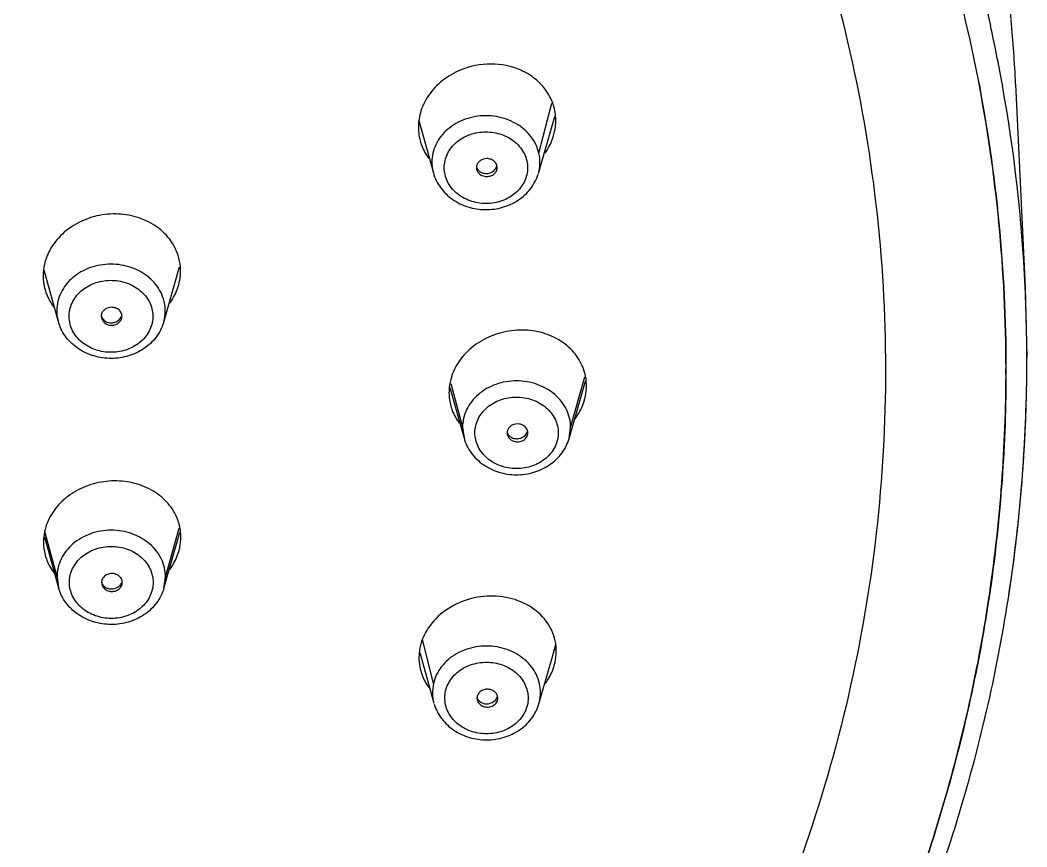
# Model space of a CAD drawing. Extents: x 881 to 2009, y 679 to 1506.
# Drawn here: x 1384.82 to 1409, y 1327.43 to 1347.27 of the extents above; entities that cross this region are included whole.
import ezdxf

# ---------------------------------------------------------------- set-up
doc = ezdxf.new("R2010")
doc.units = 0
doc.header["$LTSCALE"] = 10
doc.header["$MEASUREMENT"] = 0
doc.layers.add('1_1', color=7, linetype='CONTINUOUS')

msp = doc.modelspace()

# ---------------------------------------------------------------- linework, layer by layer
at = {"layer": '1_1', "color": 9, "linetype": 'Continuous'}
for p, q in [((1408.409, 1345.751), (1408.415, 1345.703)), ((1408.409, 1345.751), (1408.418, 1345.704)), ((1397.282, 1344.082), (1397.596, 1345.279)), ((1394.398, 1344.866), (1394.398, 1344.871)), ((1408.963, 1340.86), (1409.004, 1339.174)), ((1398.044, 1337.5), (1398.383, 1338.714)), ((1395.164, 1338.555), (1395.448, 1337.501)), ((1395.448, 1337.501), (1395.483, 1337.245)), ((1398.006, 1337.232), (1398.044, 1337.5)), ((1385.707, 1333.909), (1385.422, 1334.966)), ((1388.313, 1333.908), (1388.641, 1335.082)), ((1385.707, 1333.909), (1385.742, 1333.652)), ((1388.275, 1333.64), (1388.313, 1333.908)), ((1394.75, 1331.354), (1394.49, 1332.381)), ((1397.636, 1332.094), (1397.688, 1332.282))]:
    msp.add_line(p, q, dxfattribs=at)
at = {"layer": '1_1', "color": 7, "linetype": 'Continuous'}
for p, q in [((1408.734, 1345.74), (1408.963, 1340.86)), ((1394.398, 1344.866), (1394.747, 1343.608)), ((1397.27, 1343.597), (1397.663, 1344.964)), ((1394.418, 1344.425), (1394.431, 1344.375)), ((1394.737, 1343.648), (1394.747, 1343.608)), ((1396.28, 1343.735), (1396.28, 1343.736)), ((1385.392, 1341.278), (1385.735, 1340.04)), ((1388.268, 1340.028), (1388.65, 1341.357)), ((1385.419, 1340.808), (1385.43, 1340.768)), ((1385.735, 1340.04), (1385.745, 1340.007)), ((1387.268, 1340.166), (1387.268, 1340.167)), ((1388.263, 1340.014), (1388.268, 1340.028)), ((1398.006, 1337.231), (1398.402, 1338.611)), ((1395.146, 1338.46), (1395.484, 1337.243)), ((1396.517, 1337.369), (1396.517, 1337.368)), ((1388.275, 1333.64), (1388.66, 1334.98)), ((1385.404, 1334.871), (1385.742, 1333.652)), ((1386.775, 1333.777), (1386.775, 1333.776)), ((1397.282, 1330.864), (1397.688, 1332.275)), ((1394.425, 1332.092), (1394.76, 1330.881)), ((1397.651, 1331.788), (1397.669, 1331.854)), ((1395.794, 1331.001), (1395.794, 1331)), ((1397.283, 1330.867), (1397.296, 1330.918))]:
    msp.add_line(p, q, dxfattribs=at)
for centre, radius, start, end in [((1371.815, 1344.004), 36.959, 2.6919, 5.0774), ((1396.099, 1344.371), 1.843, 115.5847, 118.2218), ((1395.784, 1344.665), 1.405, 152.526, 157.9366), ((1396.456, 1344.865), 1.231, 4.7143, 13.0788), ((1395.966, 1343.737), 0.186, 164.9179, 194.6329), ((1386.739, 1341.101), 1.371, 155.9678, 156.5218), ((1387.444, 1341.255), 1.23, 4.8784, 17.4569), ((1386.603, 1341.136), 1.23, 173.385, 194.542), ((1386.6, 1341.136), 1.226, 194.5611, 195.5004), ((1387.334, 1341.279), 1.343, 334.872, 343.8829), ((1387.375, 1341.266), 1.301, 343.9512, 344.9717), ((1371.77, 1339.129), 37.233, 359.6381, 2.6636), ((1386.955, 1340.168), 0.186, 166.6951, 194.6329), ((1397.211, 1338.495), 1.213, 21.1622, 23.3631), ((1397.208, 1338.495), 1.216, 5.5693, 21.1246), ((1397.221, 1338.497), 1.202, 0.0674, 5.5348), ((1396.347, 1338.334), 1.225, 174.078, 180.0416), ((1396.334, 1338.335), 1.212, 180.1076, 195.4331), ((1397.124, 1338.509), 1.301, 344.0101, 344.8917), ((1396.7, 1337.368), 0.182, 173.1197, 179.7105), ((1396.707, 1337.367), 0.19, 163.3163, 173.0936), ((1396.813, 1337.462), 0.205, 334.3459, 343.6623), ((1386.677, 1334.727), 1.298, 158.4568, 159.2464), ((1387.478, 1334.863), 1.203, 21.1394, 23.3439), ((1387.474, 1334.863), 1.207, 5.6243, 21.0924), ((1387.483, 1334.864), 1.199, 0.0689, 5.5989), ((1386.59, 1334.744), 1.209, 173.9687, 180.045), ((1386.587, 1334.746), 1.206, 180.1018, 194.5011), ((1387.405, 1334.875), 1.277, 343.9621, 344.9183), ((1386.583, 1334.745), 1.202, 194.5206, 195.4762), ((1386.956, 1333.777), 0.18, 175.9058, 179.7262), ((1386.962, 1333.776), 0.187, 167.1822, 175.8734), ((1395.586, 1331.969), 1.186, 174.0141, 195.4269), ((1395.631, 1331.965), 1.231, 167.0112, 174.0519), ((1395.975, 1331), 0.181, 173.3589, 179.7108), ((1395.984, 1330.999), 0.19, 162.7115, 173.3184)]:
    msp.add_arc(centre, radius, start, end, dxfattribs=at)
at = {"layer": '1_1', "color": 9, "linetype": 'Continuous'}
for centre, radius, start, end in [((1371.396, 1339.067), 37.612, 10.2376, 12.4007), ((1371.659, 1338.867), 36.844, 0.0658, 10.9651), ((1371.655, 1339.113), 37.349, 2.7046, 10.1643), ((1396.343, 1343.863), 0.964, 343.984, 13.1157), ((1386.619, 1342.068), 1.495, 213.7502, 216.5542), ((1387.212, 1342.344), 1.759, 324.689, 325.3233), ((1372.064, 1339.134), 36.94, 359.5911, 0.0619), ((1371.888, 1338.871), 36.614, 359.8435, 0.0591), ((1371.908, 1339.137), 37.096, 355.6607, 359.5884), ((1371.898, 1338.871), 36.605, 359.6551, 359.8435), ((1371.699, 1339.154), 37.305, 351.2527, 355.6598), ((1387.256, 1335.955), 1.724, 324.2423, 324.8516), ((1386.6, 1335.685), 1.473, 214.7637, 216.2438), ((1395.689, 1331.137), 0.964, 167.0074, 195.4561)]:
    msp.add_arc(centre, radius, start, end, dxfattribs=at)
at = {"layer": '1_1', "color": 7, "linetype": 'Continuous'}
for points, knots in [([(1408.629, 1347.291), (1408.387, 1350.01), (1407.293, 1355.453), (1403.92, 1363.14), (1398.949, 1370.125), (1392.57, 1376.161), (1385.016, 1381.049), (1376.555, 1384.628), (1367.482, 1386.782), (1358.111, 1387.441), (1348.763, 1386.583), (1339.76, 1384.237), (1331.414, 1380.478), (1324.015, 1375.428), (1317.828, 1369.253), (1313.08, 1362.159), (1309.956, 1354.398), (1309.039, 1348.937), (1308.885, 1346.217)], [0, 0, 0, 0, 0.058147, 0.117164, 0.177537, 0.239517, 0.303127, 0.368165, 0.434243, 0.500845, 0.567391, 0.633308, 0.698098, 0.761407, 0.823071, 0.883159, 0.941969, 1, 1, 1, 1]), ([(1397.655, 1345.143), (1397.63, 1345.249), (1397.551, 1345.458), (1397.353, 1345.732), (1397.087, 1345.957), (1396.655, 1346.176), (1396.027, 1346.267), (1395.53, 1346.142), (1395.303, 1346.033)], [0, 0, 0, 0, 0.114449, 0.231049, 0.351738, 0.476704, 0.736095, 1, 1, 1, 1]), ([(1395.228, 1345.995), (1395.08, 1345.916), (1394.812, 1345.721), (1394.612, 1345.455), (1394.538, 1345.313)], [0, 0, 0, 0, 0.511015, 1, 1, 1, 1]), ([(1394.483, 1345.193), (1394.433, 1345.071), (1394.37, 1344.814), (1394.389, 1344.55), (1394.418, 1344.425)], [0, 0, 0, 0, 0.505764, 1, 1, 1, 1]), ([(1397.636, 1344.509), (1397.647, 1344.547), (1397.683, 1344.696), (1397.692, 1344.852), (1397.682, 1344.966)], [0, 0, 0, 0, 0.253455, 1, 1, 1, 1]), ([(1394.43, 1344.375), (1394.441, 1344.337), (1394.491, 1344.186), (1394.57, 1344.045), (1394.641, 1343.95)], [0, 0, 0, 0, 0.248501, 1, 1, 1, 1]), ([(1397.428, 1344.081), (1397.451, 1344.114), (1397.538, 1344.247), (1397.603, 1344.395), (1397.636, 1344.509)], [0, 0, 0, 0, 0.254957, 1, 1, 1, 1]), ([(1396.03, 1343.951), (1395.976, 1343.951), (1395.893, 1343.928), (1395.816, 1343.855), (1395.793, 1343.809), (1395.787, 1343.785)], [0, 0, 0, 0, 0.518615, 0.764961, 1, 1, 1, 1]), ([(1396.207, 1343.888), (1396.183, 1343.908), (1396.126, 1343.94), (1396.062, 1343.951), (1396.03, 1343.951)], [0, 0, 0, 0, 0.490766, 1, 1, 1, 1]), ([(1396.28, 1343.736), (1396.28, 1343.764), (1396.266, 1343.823), (1396.229, 1343.869), (1396.207, 1343.888)], [0, 0, 0, 0, 0.488622, 1, 1, 1, 1]), ([(1395.785, 1343.749), (1395.791, 1343.727), (1395.813, 1343.683), (1395.847, 1343.647), (1395.868, 1343.633)], [0, 0, 0, 0, 0.477818, 1, 1, 1, 1]), ([(1395.786, 1343.69), (1395.793, 1343.666), (1395.815, 1343.619), (1395.893, 1343.546), (1395.976, 1343.522), (1396.03, 1343.522)], [0, 0, 0, 0, 0.234976, 0.481386, 1, 1, 1, 1]), ([(1396.03, 1343.522), (1396.063, 1343.522), (1396.127, 1343.532), (1396.209, 1343.578), (1396.266, 1343.649), (1396.28, 1343.707), (1396.28, 1343.735)], [0, 0, 0, 0, 0.267255, 0.524665, 0.767651, 1, 1, 1, 1]), ([(1396.14, 1343.623), (1396.171, 1343.638), (1396.228, 1343.68), (1396.264, 1343.741), (1396.273, 1343.773)], [0, 0, 0, 0, 0.517195, 1, 1, 1, 1]), ([(1394.747, 1343.607), (1394.782, 1343.481), (1394.902, 1343.238), (1395.198, 1342.954), (1395.574, 1342.772), (1395.993, 1342.707), (1396.413, 1342.762), (1396.794, 1342.934), (1397.097, 1343.21), (1397.224, 1343.45), (1397.263, 1343.575)], [0, 0, 0, 0, 0.120528, 0.24398, 0.370767, 0.499771, 0.628835, 0.755769, 0.879393, 1, 1, 1, 1]), ([(1395.868, 1343.633), (1395.879, 1343.625), (1395.93, 1343.599), (1395.988, 1343.594), (1396.031, 1343.595)], [0, 0, 0, 0, 0.24156, 1, 1, 1, 1]), ([(1388.618, 1341.624), (1388.573, 1341.767), (1388.425, 1342.043), (1388.072, 1342.365), (1387.62, 1342.572), (1387.113, 1342.646), (1386.599, 1342.582), (1386.124, 1342.386), (1385.734, 1342.075), (1385.551, 1341.803), (1385.487, 1341.659)], [0, 0, 0, 0, 0.114911, 0.23462, 0.360342, 0.490382, 0.622627, 0.753254, 0.879518, 1, 1, 1, 1]), ([(1385.482, 1341.647), (1385.469, 1341.617), (1385.422, 1341.498), (1385.393, 1341.373), (1385.382, 1341.278)], [0, 0, 0, 0, 0.253456, 1, 1, 1, 1]), ([(1388.631, 1340.929), (1388.64, 1340.964), (1388.672, 1341.105), (1388.679, 1341.252), (1388.67, 1341.359)], [0, 0, 0, 0, 0.25282, 1, 1, 1, 1]), ([(1385.43, 1340.768), (1385.442, 1340.732), (1385.494, 1340.588), (1385.574, 1340.454), (1385.644, 1340.363)], [0, 0, 0, 0, 0.24789, 1, 1, 1, 1]), ([(1388.417, 1340.482), (1388.43, 1340.5), (1388.48, 1340.573), (1388.522, 1340.65), (1388.55, 1340.709)], [0, 0, 0, 0, 0.252326, 1, 1, 1, 1]), ([(1387.018, 1340.382), (1386.963, 1340.382), (1386.878, 1340.358), (1386.801, 1340.282), (1386.779, 1340.235), (1386.773, 1340.21)], [0, 0, 0, 0, 0.518983, 0.765163, 1, 1, 1, 1]), ([(1387.195, 1340.319), (1387.171, 1340.339), (1387.115, 1340.371), (1387.05, 1340.382), (1387.018, 1340.382)], [0, 0, 0, 0, 0.490766, 1, 1, 1, 1]), ([(1387.268, 1340.167), (1387.268, 1340.195), (1387.254, 1340.253), (1387.217, 1340.3), (1387.195, 1340.319)], [0, 0, 0, 0, 0.488622, 1, 1, 1, 1]), ([(1388.263, 1340.013), (1388.225, 1339.888), (1388.101, 1339.648), (1387.802, 1339.371), (1387.425, 1339.196), (1387.009, 1339.135), (1386.591, 1339.193), (1386.213, 1339.367), (1385.912, 1339.641), (1385.785, 1339.88), (1385.746, 1340.004)], [0, 0, 0, 0, 0.12053, 0.24401, 0.370791, 0.499758, 0.628783, 0.755712, 0.879361, 1, 1, 1, 1]), ([(1386.774, 1340.12), (1386.781, 1340.097), (1386.804, 1340.05), (1386.881, 1339.976), (1386.964, 1339.952), (1387.019, 1339.952)], [0, 0, 0, 0, 0.234976, 0.481386, 1, 1, 1, 1]), ([(1386.777, 1340.155), (1386.782, 1340.138), (1386.793, 1340.117), (1386.808, 1340.098), (1386.812, 1340.094)], [0, 0, 0, 0, 0.742786, 1, 1, 1, 1]), ([(1386.812, 1340.094), (1386.836, 1340.065), (1386.9, 1340.016), (1386.98, 1340.01), (1387.019, 1340.011)], [0, 0, 0, 0, 0.486929, 1, 1, 1, 1]), ([(1387.019, 1340.011), (1387.045, 1340.011), (1387.092, 1340.018), (1387.151, 1340.048), (1387.196, 1340.082), (1387.235, 1340.121), (1387.251, 1340.154), (1387.257, 1340.17)], [0, 0, 0, 0, 0.261334, 0.457598, 0.648136, 0.825513, 1, 1, 1, 1]), ([(1387.019, 1339.952), (1387.051, 1339.952), (1387.115, 1339.963), (1387.197, 1340.009), (1387.254, 1340.08), (1387.268, 1340.138), (1387.268, 1340.166)], [0, 0, 0, 0, 0.267255, 0.524665, 0.767651, 1, 1, 1, 1]), ([(1398.324, 1338.976), (1398.266, 1339.112), (1398.093, 1339.37), (1397.715, 1339.653), (1397.253, 1339.819), (1396.749, 1339.854), (1396.248, 1339.757), (1395.794, 1339.536), (1395.429, 1339.209), (1395.263, 1338.933), (1395.208, 1338.789)], [0, 0, 0, 0, 0.115199, 0.235515, 0.361574, 0.492003, 0.623996, 0.754253, 0.880002, 1, 1, 1, 1]), ([(1408.502, 1338.912), (1408.504, 1337.13), (1408.247, 1333.551), (1407.083, 1328.278), (1405.16, 1323.172), (1401.603, 1316.652), (1395.381, 1309.315), (1389.054, 1304.832), (1385.631, 1302.949)], [0, 0, 0, 0, 0.119681, 0.24001, 0.361557, 0.484859, 0.737563, 1, 1, 1, 1]), ([(1385.773, 1302.712), (1389.225, 1304.602), (1395.612, 1309.101), (1401.909, 1316.472), (1405.529, 1323.031), (1407.498, 1328.171), (1408.706, 1333.486), (1408.991, 1337.096), (1409.003, 1338.894)], [0, 0, 0, 0, 0.262143, 0.514778, 0.638135, 0.75978, 0.880208, 1, 1, 1, 1]), ([(1395.208, 1338.789), (1395.198, 1338.762), (1395.161, 1338.655), (1395.138, 1338.544), (1395.129, 1338.46)], [0, 0, 0, 0, 0.252981, 1, 1, 1, 1]), ([(1398.38, 1338.17), (1398.387, 1338.197), (1398.412, 1338.305), (1398.424, 1338.416), (1398.424, 1338.498)], [0, 0, 0, 0, 0.252865, 1, 1, 1, 1]), ([(1398.149, 1337.701), (1398.174, 1337.735), (1398.269, 1337.874), (1398.34, 1338.03), (1398.374, 1338.151)], [0, 0, 0, 0, 0.255277, 1, 1, 1, 1]), ([(1395.166, 1338.013), (1395.177, 1337.976), (1395.224, 1337.831), (1395.299, 1337.695), (1395.368, 1337.603)], [0, 0, 0, 0, 0.248575, 1, 1, 1, 1]), ([(1396.517, 1337.368), (1396.517, 1337.343), (1396.528, 1337.293), (1396.587, 1337.204), (1396.665, 1337.166), (1396.719, 1337.157)], [0, 0, 0, 0, 0.235681, 0.480484, 1, 1, 1, 1]), ([(1396.816, 1337.579), (1396.755, 1337.589), (1396.657, 1337.574), (1396.562, 1337.5), (1396.533, 1337.448), (1396.525, 1337.422)], [0, 0, 0, 0, 0.517566, 0.765186, 1, 1, 1, 1]), ([(1396.531, 1337.356), (1396.534, 1337.351), (1396.544, 1337.329), (1396.558, 1337.308), (1396.571, 1337.295)], [0, 0, 0, 0, 0.2447, 1, 1, 1, 1]), ([(1396.719, 1337.23), (1396.747, 1337.226), (1396.805, 1337.229), (1396.909, 1337.265), (1396.975, 1337.325), (1396.998, 1337.373)], [0, 0, 0, 0, 0.257441, 0.516782, 1, 1, 1, 1]), ([(1396.719, 1337.157), (1396.755, 1337.151), (1396.828, 1337.153), (1396.928, 1337.194), (1396.999, 1337.269), (1397.017, 1337.335), (1397.017, 1337.367)], [0, 0, 0, 0, 0.266428, 0.525584, 0.769211, 1, 1, 1, 1]), ([(1396.919, 1337.538), (1396.912, 1337.543), (1396.879, 1337.562), (1396.843, 1337.574), (1396.816, 1337.579)], [0, 0, 0, 0, 0.246663, 1, 1, 1, 1]), ([(1397.017, 1337.367), (1397.017, 1337.4), (1396.998, 1337.469), (1396.949, 1337.519), (1396.919, 1337.538)], [0, 0, 0, 0, 0.485408, 1, 1, 1, 1]), ([(1395.483, 1337.245), (1395.518, 1337.118), (1395.639, 1336.872), (1395.938, 1336.586), (1396.318, 1336.405), (1396.74, 1336.341), (1397.163, 1336.401), (1397.545, 1336.579), (1397.847, 1336.861), (1397.97, 1337.106), (1398.006, 1337.232)], [0, 0, 0, 0, 0.120549, 0.244068, 0.37094, 0.500018, 0.629092, 0.755955, 0.879462, 1, 1, 1, 1]), ([(1396.571, 1337.295), (1396.58, 1337.285), (1396.623, 1337.251), (1396.678, 1337.236), (1396.719, 1337.23)], [0, 0, 0, 0, 0.23987, 1, 1, 1, 1]), ([(1388.583, 1335.34), (1388.524, 1335.476), (1388.352, 1335.733), (1387.978, 1336.021), (1387.517, 1336.192), (1387.014, 1336.235), (1386.514, 1336.147), (1386.059, 1335.936), (1385.692, 1335.618), (1385.525, 1335.346), (1385.469, 1335.204)], [0, 0, 0, 0, 0.115501, 0.236368, 0.363087, 0.493928, 0.625961, 0.755843, 0.880883, 1, 1, 1, 1]), ([(1385.463, 1335.187), (1385.453, 1335.162), (1385.418, 1335.059), (1385.396, 1334.952), (1385.387, 1334.872)], [0, 0, 0, 0, 0.252737, 1, 1, 1, 1]), ([(1388.638, 1334.543), (1388.645, 1334.57), (1388.67, 1334.675), (1388.681, 1334.785), (1388.681, 1334.866)], [0, 0, 0, 0, 0.252611, 1, 1, 1, 1]), ([(1388.416, 1334.089), (1388.44, 1334.122), (1388.531, 1334.256), (1388.599, 1334.407), (1388.632, 1334.523)], [0, 0, 0, 0, 0.255121, 1, 1, 1, 1]), ([(1385.424, 1334.424), (1385.434, 1334.388), (1385.482, 1334.241), (1385.559, 1334.105), (1385.628, 1334.012)], [0, 0, 0, 0, 0.248044, 1, 1, 1, 1]), ([(1387.09, 1333.984), (1387.057, 1333.991), (1386.988, 1333.995), (1386.891, 1333.965), (1386.815, 1333.904), (1386.787, 1333.847), (1386.78, 1333.817)], [0, 0, 0, 0, 0.263019, 0.521972, 0.767722, 1, 1, 1, 1]), ([(1387.19, 1333.938), (1387.183, 1333.943), (1387.152, 1333.964), (1387.117, 1333.977), (1387.09, 1333.984)], [0, 0, 0, 0, 0.246186, 1, 1, 1, 1]), ([(1386.775, 1333.776), (1386.775, 1333.753), (1386.782, 1333.721), (1386.795, 1333.692), (1386.799, 1333.685)], [0, 0, 0, 0, 0.745018, 1, 1, 1, 1]), ([(1386.779, 1333.786), (1386.78, 1333.778), (1386.79, 1333.745), (1386.809, 1333.714), (1386.827, 1333.694)], [0, 0, 0, 0, 0.236338, 1, 1, 1, 1]), ([(1386.961, 1333.627), (1386.992, 1333.62), (1387.057, 1333.618), (1387.144, 1333.652), (1387.222, 1333.7), (1387.254, 1333.752), (1387.264, 1333.779)], [0, 0, 0, 0, 0.25936, 0.519261, 0.763671, 1, 1, 1, 1]), ([(1386.961, 1333.569), (1386.998, 1333.56), (1387.074, 1333.558), (1387.179, 1333.598), (1387.256, 1333.674), (1387.275, 1333.743), (1387.275, 1333.775)], [0, 0, 0, 0, 0.265889, 0.525589, 0.769583, 1, 1, 1, 1]), ([(1387.275, 1333.775), (1387.275, 1333.806), (1387.259, 1333.87), (1387.216, 1333.918), (1387.19, 1333.938)], [0, 0, 0, 0, 0.486946, 1, 1, 1, 1]), ([(1388.275, 1333.64), (1388.238, 1333.513), (1388.114, 1333.268), (1387.812, 1332.985), (1387.428, 1332.807), (1387.004, 1332.747), (1386.58, 1332.811), (1386.199, 1332.993), (1385.899, 1333.279), (1385.777, 1333.525), (1385.742, 1333.652)], [0, 0, 0, 0, 0.120532, 0.244049, 0.37093, 0.500015, 0.629095, 0.755968, 0.879474, 1, 1, 1, 1]), ([(1386.799, 1333.685), (1386.815, 1333.656), (1386.862, 1333.604), (1386.927, 1333.577), (1386.961, 1333.569)], [0, 0, 0, 0, 0.484703, 1, 1, 1, 1]), ([(1386.827, 1333.694), (1386.843, 1333.676), (1386.886, 1333.646), (1386.936, 1333.633), (1386.961, 1333.627)], [0, 0, 0, 0, 0.485568, 1, 1, 1, 1]), ([(1397.669, 1331.854), (1397.708, 1332.022), (1397.714, 1332.383), (1397.482, 1332.879), (1397.052, 1333.251), (1396.492, 1333.452), (1395.878, 1333.465), (1395.287, 1333.289), (1394.796, 1332.948), (1394.571, 1332.623), (1394.499, 1332.452)], [0, 0, 0, 0, 0.113902, 0.228765, 0.349337, 0.478597, 0.612739, 0.747507, 0.877677, 1, 1, 1, 1]), ([(1394.499, 1332.452), (1394.492, 1332.435), (1394.465, 1332.366), (1394.443, 1332.295), (1394.431, 1332.241)], [0, 0, 0, 0, 0.252318, 1, 1, 1, 1]), ([(1397.435, 1331.353), (1397.46, 1331.386), (1397.551, 1331.521), (1397.619, 1331.672), (1397.652, 1331.788)], [0, 0, 0, 0, 0.255923, 1, 1, 1, 1]), ([(1394.442, 1331.653), (1394.452, 1331.617), (1394.499, 1331.476), (1394.572, 1331.343), (1394.639, 1331.252)], [0, 0, 0, 0, 0.247234, 1, 1, 1, 1]), ([(1396.139, 1331.198), (1396.106, 1331.21), (1396.035, 1331.221), (1395.932, 1331.199), (1395.847, 1331.143), (1395.812, 1331.086), (1395.803, 1331.056)], [0, 0, 0, 0, 0.260284, 0.519669, 0.767031, 1, 1, 1, 1]), ([(1396.232, 1331.142), (1396.225, 1331.148), (1396.198, 1331.172), (1396.165, 1331.189), (1396.139, 1331.198)], [0, 0, 0, 0, 0.245463, 1, 1, 1, 1]), ([(1396.294, 1330.999), (1396.294, 1331.025), (1396.283, 1331.079), (1396.251, 1331.123), (1396.232, 1331.142)], [0, 0, 0, 0, 0.489922, 1, 1, 1, 1]), ([(1394.768, 1330.854), (1394.806, 1330.729), (1394.931, 1330.489), (1395.232, 1330.211), (1395.611, 1330.036), (1396.029, 1329.978), (1396.448, 1330.039), (1396.825, 1330.217), (1397.123, 1330.496), (1397.245, 1330.738), (1397.282, 1330.863)], [0, 0, 0, 0, 0.120629, 0.244279, 0.371224, 0.50028, 0.629265, 0.756033, 0.87947, 1, 1, 1, 1]), ([(1395.798, 1331.021), (1395.803, 1330.999), (1395.82, 1330.956), (1395.854, 1330.924), (1395.872, 1330.911)], [0, 0, 0, 0, 0.505312, 1, 1, 1, 1]), ([(1395.813, 1330.918), (1395.826, 1330.891), (1395.865, 1330.842), (1395.919, 1330.812), (1395.949, 1330.802)], [0, 0, 0, 0, 0.485579, 1, 1, 1, 1]), ([(1395.872, 1330.911), (1395.878, 1330.907), (1395.902, 1330.892), (1395.928, 1330.881), (1395.949, 1330.875)], [0, 0, 0, 0, 0.239583, 1, 1, 1, 1]), ([(1395.949, 1330.802), (1395.987, 1330.788), (1396.069, 1330.778), (1396.185, 1330.812), (1396.271, 1330.89), (1396.294, 1330.964), (1396.294, 1330.999)], [0, 0, 0, 0, 0.264339, 0.525159, 0.770142, 1, 1, 1, 1]), ([(1395.949, 1330.875), (1396, 1330.857), (1396.079, 1330.862), (1396.147, 1330.889), (1396.163, 1330.897)], [0, 0, 0, 0, 0.746765, 1, 1, 1, 1]), ([(1396.163, 1330.897), (1396.194, 1330.913), (1396.25, 1330.954), (1396.282, 1331.017), (1396.29, 1331.049)], [0, 0, 0, 0, 0.516397, 1, 1, 1, 1])]:
    msp.add_open_spline(points, degree=3, knots=knots, dxfattribs=at)
at = {"layer": '1_1', "color": 9, "linetype": 'Continuous'}
for points, knots in [([(1407.83, 1345.875), (1407.35, 1348.358), (1405.862, 1353.285), (1402.19, 1360.159), (1397.181, 1366.367), (1390.998, 1371.718), (1383.833, 1376.054), (1375.906, 1379.248), (1367.462, 1381.206), (1361.659, 1381.648), (1358.751, 1381.651)], [0, 0, 0, 0, 0.115585, 0.23338, 0.354112, 0.478106, 0.605282, 0.73519, 0.867081, 1, 1, 1, 1]), ([(1311.945, 1338.951), (1311.943, 1340.267), (1312.092, 1342.907), (1312.765, 1346.824), (1313.883, 1350.665), (1315.433, 1354.391), (1317.402, 1357.966), (1319.769, 1361.357), (1322.511, 1364.531), (1326.658, 1368.459), (1332.655, 1372.664), (1340.78, 1376.372), (1349.584, 1378.651), (1358.733, 1379.416), (1367.884, 1378.642), (1376.692, 1376.355), (1384.824, 1372.64), (1390.83, 1368.429), (1394.985, 1364.498), (1397.734, 1361.322), (1400.108, 1357.929), (1402.085, 1354.352), (1403.643, 1350.624), (1404.769, 1346.783), (1405.451, 1342.865), (1405.605, 1340.225), (1405.607, 1338.909)], [0, 0, 0, 0, 0.02886, 0.057821, 0.086962, 0.116375, 0.146131, 0.176287, 0.206881, 0.237936, 0.30135, 0.366425, 0.432753, 0.499756, 0.566777, 0.633154, 0.698306, 0.761811, 0.792913, 0.823555, 0.853754, 0.883548, 0.912994, 0.942159, 0.971134, 1, 1, 1, 1]), ([(1389.239, 1373.463), (1391.641, 1371.886), (1396.124, 1368.361), (1400.799, 1363.038), (1403.803, 1358.396), (1406.271, 1353.596), (1407.558, 1349.747), (1408.131, 1347.144)], [0, 0, 0, 0, 0.25983, 0.512533, 0.636505, 0.758978, 1, 1, 1, 1]), ([(1397.282, 1344.082), (1397.248, 1344.227), (1397.107, 1344.512), (1396.737, 1344.821), (1396.263, 1344.987), (1395.754, 1344.987), (1395.28, 1344.823), (1394.91, 1344.512), (1394.703, 1344.095), (1394.704, 1343.789), (1394.737, 1343.648)], [0, 0, 0, 0, 0.118402, 0.24366, 0.375405, 0.509683, 0.641293, 0.766381, 0.884626, 1, 1, 1, 1]), ([(1395.027, 1343.566), (1395.002, 1343.674), (1395.002, 1343.91), (1395.161, 1344.232), (1395.447, 1344.471), (1395.812, 1344.598), (1396.204, 1344.598), (1396.57, 1344.47), (1396.855, 1344.231), (1396.964, 1344.012), (1396.99, 1343.9)], [0, 0, 0, 0, 0.115379, 0.233609, 0.358681, 0.490297, 0.624578, 0.756317, 0.881584, 1, 1, 1, 1]), ([(1396.99, 1343.9), (1397.015, 1343.791), (1397.016, 1343.555), (1396.856, 1343.234), (1396.571, 1342.994), (1396.206, 1342.867), (1395.813, 1342.868), (1395.448, 1342.995), (1395.162, 1343.234), (1395.053, 1343.454), (1395.027, 1343.566)], [0, 0, 0, 0, 0.115379, 0.233609, 0.358681, 0.490297, 0.624577, 0.756317, 0.881584, 1, 1, 1, 1]), ([(1388.262, 1340.585), (1388.217, 1340.728), (1388.057, 1341.003), (1387.669, 1341.291), (1387.188, 1341.434), (1386.683, 1341.412), (1386.221, 1341.229), (1385.868, 1340.906), (1385.682, 1340.484), (1385.697, 1340.18), (1385.735, 1340.041)], [0, 0, 0, 0, 0.119264, 0.245535, 0.37784, 0.511972, 0.642852, 0.767016, 0.884634, 1, 1, 1, 1]), ([(1386.031, 1339.941), (1385.997, 1340.048), (1385.978, 1340.284), (1386.113, 1340.617), (1386.382, 1340.875), (1386.739, 1341.023), (1387.133, 1341.044), (1387.509, 1340.937), (1387.813, 1340.713), (1387.939, 1340.499), (1387.974, 1340.388)], [0, 0, 0, 0, 0.115494, 0.23286, 0.356684, 0.487407, 0.621609, 0.754118, 0.880607, 1, 1, 1, 1]), ([(1388.268, 1340.029), (1388.294, 1340.119), (1388.32, 1340.308), (1388.289, 1340.496), (1388.261, 1340.585)], [0, 0, 0, 0, 0.499913, 1, 1, 1, 1]), ([(1387.974, 1340.388), (1388.007, 1340.28), (1388.026, 1340.045), (1387.89, 1339.713), (1387.622, 1339.456), (1387.265, 1339.308), (1386.872, 1339.287), (1386.496, 1339.394), (1386.192, 1339.616), (1386.066, 1339.83), (1386.031, 1339.941)], [0, 0, 0, 0, 0.11547, 0.232848, 0.356689, 0.487397, 0.621576, 0.754084, 0.880583, 1, 1, 1, 1]), ([(1405.607, 1338.909), (1405.608, 1337.592), (1405.46, 1334.953), (1404.787, 1331.036), (1403.669, 1327.195), (1402.118, 1323.469), (1400.15, 1319.893), (1397.783, 1316.502), (1395.041, 1313.328), (1390.893, 1309.401), (1384.896, 1305.196), (1376.771, 1301.488), (1367.967, 1299.209), (1358.818, 1298.443), (1349.668, 1299.218), (1340.859, 1301.505), (1332.727, 1305.22), (1326.722, 1309.43), (1322.566, 1313.361), (1319.817, 1316.538), (1317.443, 1319.931), (1315.467, 1323.508), (1313.908, 1327.236), (1312.782, 1331.077), (1312.1, 1334.994), (1311.946, 1337.635), (1311.945, 1338.951)], [0, 0, 0, 0, 0.02886, 0.057821, 0.086962, 0.116375, 0.146131, 0.176287, 0.206881, 0.237936, 0.30135, 0.366425, 0.432753, 0.499756, 0.566777, 0.633154, 0.698306, 0.761811, 0.792913, 0.823555, 0.853754, 0.883548, 0.912994, 0.942159, 0.971134, 1, 1, 1, 1]), ([(1385.632, 1302.95), (1389.035, 1304.822), (1395.326, 1309.273), (1401.528, 1316.552), (1405.089, 1323.022), (1407.024, 1328.088), (1408.211, 1333.324), (1408.491, 1336.88), (1408.502, 1338.651)], [0, 0, 0, 0, 0.26241, 0.515127, 0.638446, 0.760013, 0.880332, 1, 1, 1, 1]), ([(1398.044, 1337.499), (1398.044, 1337.645), (1397.971, 1337.948), (1397.675, 1338.318), (1397.245, 1338.559), (1396.745, 1338.643), (1396.245, 1338.56), (1395.815, 1338.319), (1395.519, 1337.949), (1395.448, 1337.647), (1395.448, 1337.501)], [0, 0, 0, 0, 0.116187, 0.237771, 0.366597, 0.500251, 0.633829, 0.762482, 0.883896, 1, 1, 1, 1]), ([(1395.745, 1337.369), (1395.745, 1337.481), (1395.8, 1337.714), (1396.028, 1337.999), (1396.359, 1338.185), (1396.745, 1338.249), (1397.13, 1338.185), (1397.462, 1337.998), (1397.69, 1337.713), (1397.746, 1337.48), (1397.746, 1337.367)], [0, 0, 0, 0, 0.116119, 0.237527, 0.366171, 0.499749, 0.633391, 0.762205, 0.8838, 1, 1, 1, 1]), ([(1397.746, 1337.367), (1397.746, 1337.255), (1397.691, 1337.021), (1397.463, 1336.737), (1397.132, 1336.551), (1396.746, 1336.487), (1396.36, 1336.551), (1396.029, 1336.738), (1395.8, 1337.023), (1395.745, 1337.256), (1395.745, 1337.369)], [0, 0, 0, 0, 0.116118, 0.237527, 0.366172, 0.499748, 0.63339, 0.762205, 0.8838, 1, 1, 1, 1]), ([(1388.313, 1333.908), (1388.313, 1334.055), (1388.241, 1334.359), (1387.944, 1334.731), (1387.511, 1334.974), (1387.009, 1335.058), (1386.506, 1334.974), (1386.074, 1334.732), (1385.777, 1334.36), (1385.706, 1334.056), (1385.707, 1333.909)], [0, 0, 0, 0, 0.116196, 0.237781, 0.366606, 0.500256, 0.633837, 0.762493, 0.883894, 1, 1, 1, 1]), ([(1386.003, 1333.777), (1386.003, 1333.89), (1386.058, 1334.125), (1386.287, 1334.412), (1386.62, 1334.599), (1387.008, 1334.664), (1387.396, 1334.599), (1387.73, 1334.412), (1387.959, 1334.125), (1388.015, 1333.89), (1388.015, 1333.777)], [0, 0, 0, 0, 0.116115, 0.237509, 0.366147, 0.49973, 0.633383, 0.762205, 0.883801, 1, 1, 1, 1]), ([(1388.015, 1333.777), (1388.015, 1333.663), (1387.959, 1333.429), (1387.73, 1333.143), (1387.397, 1332.957), (1387.01, 1332.892), (1386.623, 1332.957), (1386.289, 1333.144), (1386.06, 1333.43), (1386.003, 1333.664), (1386.003, 1333.777)], [0, 0, 0, 0, 0.116119, 0.237533, 0.366182, 0.499743, 0.633375, 0.7622, 0.883802, 1, 1, 1, 1]), ([(1397.296, 1330.918), (1397.329, 1331.059), (1397.329, 1331.365), (1397.121, 1331.782), (1396.75, 1332.093), (1396.277, 1332.258), (1395.768, 1332.258), (1395.294, 1332.093), (1394.924, 1331.784), (1394.783, 1331.499), (1394.75, 1331.354)], [0, 0, 0, 0, 0.115371, 0.233745, 0.359016, 0.490755, 0.625031, 0.756654, 0.881736, 1, 1, 1, 1]), ([(1395.041, 1331.172), (1395.067, 1331.284), (1395.175, 1331.503), (1395.46, 1331.742), (1395.826, 1331.869), (1396.218, 1331.869), (1396.583, 1331.742), (1396.869, 1331.502), (1397.029, 1331.181), (1397.029, 1330.945), (1397.004, 1330.836)], [0, 0, 0, 0, 0.118272, 0.243339, 0.374947, 0.509227, 0.640969, 0.766233, 0.884615, 1, 1, 1, 1]), ([(1397.004, 1330.836), (1396.978, 1330.724), (1396.87, 1330.504), (1396.585, 1330.266), (1396.219, 1330.138), (1395.827, 1330.139), (1395.462, 1330.266), (1395.176, 1330.506), (1395.016, 1330.827), (1395.016, 1331.063), (1395.041, 1331.172)], [0, 0, 0, 0, 0.118272, 0.243339, 0.374947, 0.509227, 0.640969, 0.766233, 0.884615, 1, 1, 1, 1])]:
    msp.add_open_spline(points, degree=3, knots=knots, dxfattribs=at)
at = {"layer": '1_1', "color": 7, "linetype": 'Continuous'}
for points in [[(1407.829, 1345.875), (1408.273, 1343.58), (1408.5, 1341.242), (1408.502, 1338.912)], [(1396.031, 1343.595), (1396.068, 1343.595), (1396.106, 1343.606), (1396.14, 1343.623)], [(1395.794, 1331), (1395.794, 1330.972), (1395.801, 1330.943), (1395.813, 1330.918)]]:
    msp.add_open_spline(points, degree=3, dxfattribs=at)

doc.saveas('drawing.dxf')
